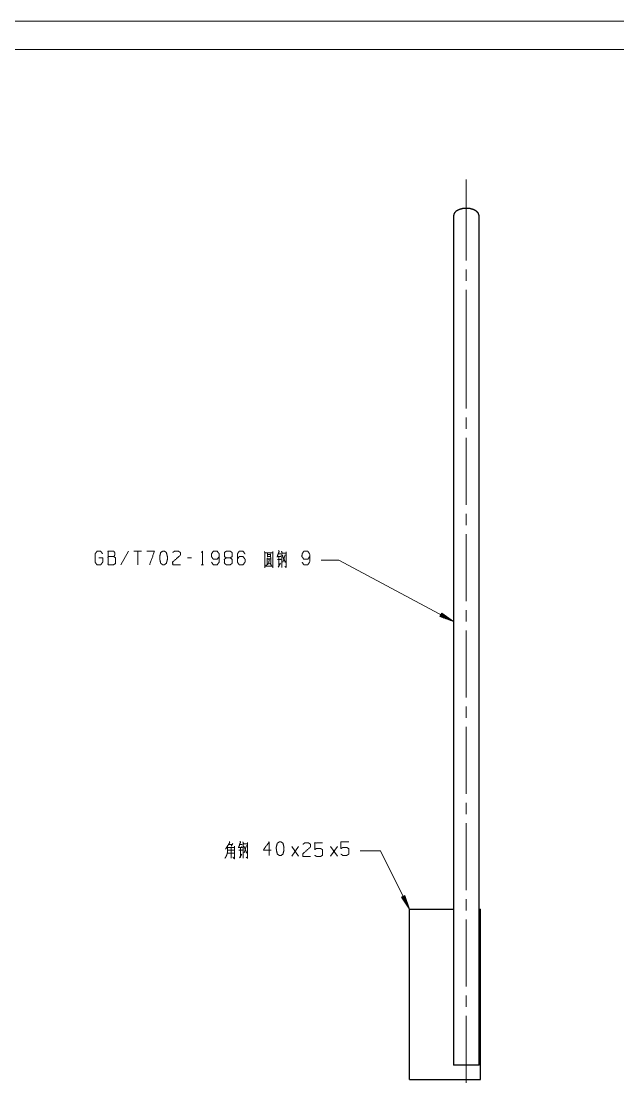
# Paper-space layout 'SHT2' of a CAD drawing. Header units: millimetres. Extents: x 0 to 420, y 0 to 297.
# Drawn here: x 210 to 315, y 110.1 to 297 of the extents above; entities that cross this region are included whole.
import ezdxf

# ---------------------------------------------------------------- set-up
doc = ezdxf.new("R2010")
doc.units = ezdxf.units.MM
doc.layers.add('101', color=7, linetype='Continuous', true_color=0xffffff)

psp = doc.layouts.new('SHT2')

# ---------------------------------------------------------------- linework, layer by layer
at = {"layer": '101', "color": 133, "linetype": 'Continuous', "lineweight": 18}
for p, q in [((420, 297), (0, 297)), ((415, 292), (25, 292))]:
    psp.add_line(p, q, dxfattribs=at)
at = {"layer": '101', "color": 27, "linetype": 'Continuous', "lineweight": 25}
for p, q in [((286.09, 262.78), (286.09, 240.14)), ((290.59, 240.14), (290.59, 262.78)), ((286.09, 235.84), (286.09, 113.2)), ((290.59, 113.2), (290.59, 235.84)), ((278.34, 140.69), (286.09, 140.69)), ((278.34, 110.69), (278.34, 140.69)), ((290.59, 140.69), (290.84, 140.69)), ((290.84, 110.69), (290.84, 140.69)), ((278.34, 110.69), (290.84, 110.69))]:
    psp.add_line(p, q, dxfattribs=at)
at = {"layer": '101', "color": 35, "linetype": 'Continuous', "lineweight": 18}
for p, q in [((288.34, 251.31), (288.34, 253.31)), ((288.34, 227.25), (288.34, 225.24)), ((288.34, 223.66), (288.34, 211.88)), ((288.34, 210.29), (288.34, 208.28)), ((288.34, 206.7), (288.34, 194.92)), ((228.9, 203.7), (227.56, 201.33)), ((231.18, 203.7), (229.83, 203.7)), ((230.51, 203.7), (230.51, 201.33)), ((239.95, 202.53), (239.28, 202.53)), ((255.28, 203.23), (255.71, 203.23)), ((255.37, 202.73), (255.37, 200.98)), ((256.45, 203.08), (256.04, 201.8)), ((262.8, 202.14), (265.91, 202.14)), ((265.91, 202.14), (286.09, 191.31)), ((241.68, 201.33), (242.1, 201.33)), ((255.23, 200.88), (255.64, 201.58)), ((284.01, 192.81), (283.7, 192.22)), ((283.84, 192.49), (285.91, 191.38)), ((283.87, 192.54), (285.93, 191.43)), ((283.89, 192.58), (285.62, 191.65)), ((283.91, 192.63), (285.3, 191.88)), ((283.94, 192.67), (284.99, 192.11)), ((283.96, 192.72), (284.67, 192.34)), ((283.99, 192.76), (284.35, 192.56)), ((284.01, 192.81), (284.04, 192.79)), ((286.09, 191.31), (284.01, 192.81)), ((284.01, 192.81), (284.04, 192.79)), ((288.34, 193.33), (288.34, 191.33)), ((283.7, 192.22), (286.09, 191.31)), ((283.7, 192.22), (283.73, 192.21)), ((283.7, 192.22), (283.73, 192.21)), ((283.72, 192.27), (284.09, 192.07)), ((283.75, 192.31), (284.45, 191.93)), ((283.77, 192.36), (284.82, 191.8)), ((283.79, 192.4), (285.18, 191.66)), ((283.82, 192.45), (285.55, 191.52)), ((288.34, 189.74), (288.34, 177.96)), ((288.34, 176.37), (288.34, 174.37)), ((288.34, 172.78), (288.34, 161)), ((288.34, 159.42), (288.34, 157.41)), ((288.34, 155.82), (288.34, 144.05)), ((288.34, 142.46), (288.34, 140.45)), ((288.34, 138.86), (288.34, 127.09)), ((288.34, 125.5), (288.34, 123.49))]:
    psp.add_line(p, q, dxfattribs=at)
at = {"layer": '101', "color": 72, "linetype": 'Continuous', "lineweight": 18}
for p, q in [((246.49, 152.05), (247.18, 152.05)), ((247.27, 152.25), (246.94, 151.77)), ((248.49, 152.05), (248.91, 152.05)), ((248.58, 151.55), (248.58, 149.8)), ((249.65, 151.9), (249.25, 150.62)), ((258.81, 150), (257.61, 151.7)), ((258.81, 151.7), (257.61, 150)), ((265.64, 150), (264.44, 151.7)), ((265.64, 151.7), (264.44, 150)), ((246.35, 150.52), (247.47, 150.52)), ((246.39, 151.07), (247.48, 151.07)), ((248.43, 149.7), (248.84, 150.4))]:
    psp.add_line(p, q, dxfattribs=at)
at = {"layer": '101', "color": 22, "linetype": 'Continuous', "lineweight": 18}
for p, q in [((269.66, 150.96), (273.23, 150.96)), ((273.23, 150.96), (278.34, 140.69)), ((277.51, 143.11), (276.91, 142.81)), ((276.91, 142.81), (276.93, 142.79)), ((276.91, 142.81), (276.93, 142.79)), ((276.91, 142.81), (278.34, 140.69)), ((276.96, 142.84), (277.15, 142.46)), ((277, 142.86), (277.36, 142.14)), ((277.05, 142.88), (277.58, 141.82)), ((277.1, 142.9), (277.8, 141.49)), ((277.14, 142.93), (278.02, 141.17)), ((277.19, 142.95), (278.23, 140.85)), ((277.23, 142.97), (278.28, 140.87)), ((277.28, 143), (278.15, 141.24)), ((277.32, 143.02), (278.03, 141.61)), ((277.37, 143.04), (277.9, 141.98)), ((277.41, 143.06), (277.77, 142.34)), ((277.46, 143.09), (277.65, 142.71)), ((277.51, 143.11), (277.52, 143.08)), ((277.51, 143.11), (277.52, 143.08)), ((278.34, 140.69), (277.51, 143.11))]:
    psp.add_line(p, q, dxfattribs=at)
at = {"layer": '101', "color": 35, "linetype": 'Continuous', "lineweight": 18}
for points, knots in [([(288.34, 254.9), (288.34, 265.97), (288.34, 269.15)], [0, 0, 0.777181, 1, 1]), ([(288.34, 235.47), (288.34, 238.64), (288.34, 249.72)], [0, 0, 0.222819, 1, 1]), ([(288.34, 240.61), (288.34, 239.03), (288.34, 228.84)], [0, 0, 0.1348, 1, 1]), ([(223.68, 202.53), (224.35, 202.53), (224.35, 201.8), (224.01, 201.33), (223.32, 201.33), (222.99, 201.8), (222.99, 203.23), (223.34, 203.7), (223.99, 203.7), (224.33, 203.23)], [0, 0, 0.103296, 0.214796, 0.304262, 0.410276, 0.499739, 0.718897, 0.809957, 0.910535, 1, 1]), ([(225.28, 202.75), (225.28, 203.7), (226.29, 203.7), (226.45, 203.48), (226.45, 203), (226.29, 202.75), (225.28, 202.75), (225.28, 201.33), (226.27, 201.33), (226.61, 201.55), (226.61, 202.53), (226.29, 202.75)], [0, 0, 0.115917, 0.238849, 0.27247, 0.330427, 0.366584, 0.489515, 0.66339, 0.784165, 0.833487, 0.952454, 1, 1]), ([(232.61, 201.33), (233.45, 203.7), (232.11, 203.7)], [0, 0, 0.65247, 1, 1]), ([(235.22, 201.33), (235.55, 201.58), (235.73, 202.28), (235.73, 202.75), (235.55, 203.48), (235.22, 203.7), (234.88, 203.7), (234.55, 203.48), (234.37, 202.75), (234.39, 202.28), (234.55, 201.58), (234.88, 201.33), (235.22, 201.33)], [0, 0, 0.067524, 0.183971, 0.260582, 0.380942, 0.446139, 0.500306, 0.565503, 0.685863, 0.762527, 0.87831, 0.945833, 1, 1]), ([(236.66, 203.48), (236.98, 203.7), (237.67, 203.7), (238.01, 203.48), (238.01, 203), (236.65, 201.8), (236.66, 201.33), (238.01, 201.33)], [0, 0, 0.069694, 0.192979, 0.265274, 0.350226, 0.674741, 0.759752, 1, 1]), ([(241.75, 203.5), (241.89, 203.7), (241.89, 201.33)], [0, 0, 0.093488, 1, 1]), ([(243.49, 201.8), (243.81, 201.33), (244.5, 201.33), (244.84, 201.8), (244.84, 203.23), (244.5, 203.7), (243.81, 203.7), (243.49, 203.23), (243.48, 202.75), (243.81, 202.28), (244.5, 202.28), (244.84, 202.75)], [0, 0, 0.076855, 0.169523, 0.247727, 0.439297, 0.517501, 0.610169, 0.687024, 0.750926, 0.829128, 0.921797, 1, 1]), ([(246.09, 202.53), (245.77, 202.75), (245.77, 203.48), (246.09, 203.7), (246.78, 203.7), (247.11, 203.48), (247.11, 202.75), (246.78, 202.53), (246.09, 202.53), (245.75, 202.28), (245.75, 201.58), (246.09, 201.33), (246.78, 201.33), (247.11, 201.55), (247.11, 202.28), (246.78, 202.53)], [0, 0, 0.047572, 0.136084, 0.183657, 0.267813, 0.317165, 0.405677, 0.455028, 0.539185, 0.590295, 0.675756, 0.726867, 0.811023, 0.860375, 0.948887, 1, 1]), ([(248.05, 202.28), (248.36, 202.75), (249.05, 202.75), (249.39, 202.28), (249.39, 201.8), (249.05, 201.33), (248.36, 201.33), (248.05, 201.8), (248.05, 203.23), (248.36, 203.7), (249.05, 203.7), (249.39, 203.23)], [0, 0, 0.076963, 0.169761, 0.248072, 0.312019, 0.390329, 0.483127, 0.560091, 0.751928, 0.828891, 0.921689, 1, 1]), ([(255.3, 203.85), (255.39, 203.65), (255.03, 202.68)], [0, 0, 0.174126, 1, 1]), ([(255.79, 203.73), (255.88, 203.55), (255.88, 200.83)], [0, 0, 0.06712, 1, 1]), ([(259.43, 201.8), (259.75, 201.33), (260.44, 201.33), (260.77, 201.8), (260.77, 203.23), (260.44, 203.7), (259.75, 203.7), (259.43, 203.23), (259.41, 202.75), (259.75, 202.28), (260.44, 202.28), (260.77, 202.75)], [0, 0, 0.076856, 0.169525, 0.247727, 0.439297, 0.517499, 0.610168, 0.687024, 0.750926, 0.829129, 0.921798, 1, 1]), ([(252.79, 203.63), (252.9, 203.45), (252.9, 200.8), (252.9, 201.08), (254.28, 201.08), (254.28, 200.8), (254.28, 203.63), (254.28, 203.43), (252.9, 203.43)], [0, 0, 0.022274, 0.310728, 0.340662, 0.490727, 0.520661, 0.828163, 0.849934, 1, 1]), ([(253.54, 202.25), (253.7, 202.23), (253.62, 202.23), (253.61, 201.9), (253.55, 201.63), (253.39, 201.4), (253.04, 201.18)], [0, 0, 0.10511, 0.15126, 0.36374, 0.546571, 0.726458, 1, 1]), ([(253.27, 201.5), (253.27, 202.5), (253.27, 202.38), (253.92, 202.38), (253.92, 202.58), (253.92, 201.55)], [0, 0, 0.332891, 0.374507, 0.592209, 0.65879, 1, 1]), ([(253.36, 203.28), (253.36, 202.63), (253.36, 202.75), (253.87, 202.75), (253.87, 202.63), (253.87, 203.23), (253.87, 203.1), (253.38, 203.1)], [0, 0, 0.246918, 0.2944, 0.489109, 0.536591, 0.764515, 0.812004, 1, 1]), ([(255.09, 202.23), (255.72, 202.23), (255.65, 202.33), (255.58, 202.23)], [0, 0, 0.722073, 0.861043, 1, 1]), ([(255.16, 202.75), (255.67, 202.75), (255.58, 202.85), (255.55, 202.73)], [0, 0, 0.660597, 0.83259, 1, 1]), ([(255.9, 203.5), (255.9, 203.38), (256.63, 203.38)], [0, 0, 0.147128, 1, 1]), ([(255.97, 202.98), (256.47, 201.75), (256.5, 201.8), (256.4, 201.98)], [0, 0, 0.832486, 0.87107, 1, 1]), ([(256.64, 203.58), (256.64, 200.83), (256.38, 201.03)], [0, 0, 0.892251, 1, 1]), ([(253.73, 201.58), (254.03, 201.28), (254.05, 201.33), (253.98, 201.2)], [0, 0, 0.683452, 0.768819, 1, 1]), ([(259.58, 152.11), (259.9, 152.34), (260.59, 152.34), (260.92, 152.11), (260.92, 151.64), (259.56, 150.44), (259.58, 149.96), (260.92, 149.96)], [0, 0, 0.069694, 0.192979, 0.265274, 0.350226, 0.674741, 0.759752, 1, 1]), ([(288.34, 121.91), (288.34, 113.3), (288.34, 110.13)], [0, 0, 0.730401, 1, 1])]:
    psp.add_open_spline(points, degree=1, knots=knots, dxfattribs=at)
at = {"layer": '101', "color": 27, "linetype": 'Continuous', "lineweight": 25}
for points, knots in [([(288.34, 264.07), (287.65, 264), (287.02, 263.82), (286.52, 263.54), (286.2, 263.18), (286.09, 262.78)], [0, 0, 0.247534, 0.479227, 0.682687, 0.853309, 1, 1]), ([(290.59, 262.78), (290.48, 263.18), (290.16, 263.54), (289.66, 263.82), (289.04, 264), (288.34, 264.07)], [0, 0, 0.14669, 0.317311, 0.520769, 0.752461, 1, 1]), ([(286.09, 240.14), (286.09, 238.81), (286.09, 235.84)], [0, 0, 0.309457, 1, 1]), ([(290.59, 235.84), (290.59, 238.81), (290.59, 240.14)], [0, 0, 0.690543, 1, 1]), ([(288.34, 113.2), (287.65, 113.2), (286.52, 113.2), (286.09, 113.2)], [0, 0, 0.309012, 0.809012, 1, 1]), ([(290.59, 113.2), (290.48, 113.2), (289.66, 113.2), (288.34, 113.2)], [0, 0, 0.048948, 0.412215, 1, 1])]:
    psp.add_open_spline(points, degree=1, knots=knots, dxfattribs=at)
at = {"layer": '101', "color": 72, "linetype": 'Continuous', "lineweight": 18}
for points, knots in [([(246.21, 151.75), (246.33, 151.57), (246.33, 151.07), (246.32, 150.85), (246.3, 150.7), (246.25, 150.47), (246.18, 150.25), (246.09, 150.02), (246, 149.87), (245.86, 149.65)], [0, 0, 0.09569, 0.318942, 0.419715, 0.487152, 0.590366, 0.695671, 0.803612, 0.881344, 1, 1]), ([(246.64, 152.6), (246.69, 152.4), (245.98, 151.27)], [0, 0, 0.134738, 1, 1]), ([(246.35, 151.57), (247.52, 151.57), (247.52, 151.77), (247.52, 149.57), (247.24, 149.85)], [0, 0, 0.29451, 0.345001, 0.900411, 1, 1]), ([(246.88, 151.55), (246.97, 151.57), (246.97, 149.65)], [0, 0, 0.045534, 1, 1]), ([(248.51, 152.67), (248.59, 152.47), (248.24, 151.5)], [0, 0, 0.17413, 1, 1]), ([(248.36, 151.57), (248.88, 151.57), (248.79, 151.67), (248.75, 151.55)], [0, 0, 0.660586, 0.832586, 1, 1]), ([(249, 152.55), (249.09, 152.37), (249.09, 149.65)], [0, 0, 0.067117, 1, 1]), ([(249.11, 152.32), (249.11, 152.2), (249.83, 152.2)], [0, 0, 0.147111, 1, 1]), ([(249.18, 151.8), (249.67, 150.57), (249.71, 150.62), (249.6, 150.8)], [0, 0, 0.832474, 0.871065, 1, 1]), ([(249.85, 152.4), (249.85, 149.65), (249.58, 149.85)], [0, 0, 0.89225, 1, 1]), ([(253.98, 151.1), (252.63, 151.1), (253.64, 152.52), (253.64, 150.15)], [0, 0, 0.245869, 0.565294, 1, 1]), ([(255.74, 150.15), (256.08, 150.4), (256.25, 151.1), (256.25, 151.57), (256.08, 152.3), (255.74, 152.52), (255.41, 152.52), (255.07, 152.3), (254.89, 151.57), (254.91, 151.1), (255.07, 150.4), (255.41, 150.15), (255.74, 150.15)], [0, 0, 0.067524, 0.18397, 0.260583, 0.380943, 0.446139, 0.500306, 0.565503, 0.685862, 0.762528, 0.878309, 0.945833, 1, 1]), ([(261.66, 150.19), (261.99, 149.96), (262.68, 149.96), (263.02, 150.19), (263.02, 151.14), (262.68, 151.39), (261.99, 151.39), (261.66, 151.16), (261.66, 152.34), (263.02, 152.34)], [0, 0, 0.062227, 0.168342, 0.230571, 0.376816, 0.441267, 0.547382, 0.609609, 0.79049, 1, 1]), ([(266.28, 150.37), (266.61, 150.15), (267.3, 150.15), (267.64, 150.37), (267.64, 151.32), (267.3, 151.57), (266.61, 151.57), (266.28, 151.35), (266.28, 152.52), (267.64, 152.52)], [0, 0, 0.062227, 0.168342, 0.230571, 0.376816, 0.441267, 0.547382, 0.609609, 0.79049, 1, 1]), ([(248.29, 151.05), (248.93, 151.05), (248.86, 151.15), (248.79, 151.05)], [0, 0, 0.722045, 0.861016, 1, 1])]:
    psp.add_open_spline(points, degree=1, knots=knots, dxfattribs=at)

doc.saveas('drawing.dxf')
